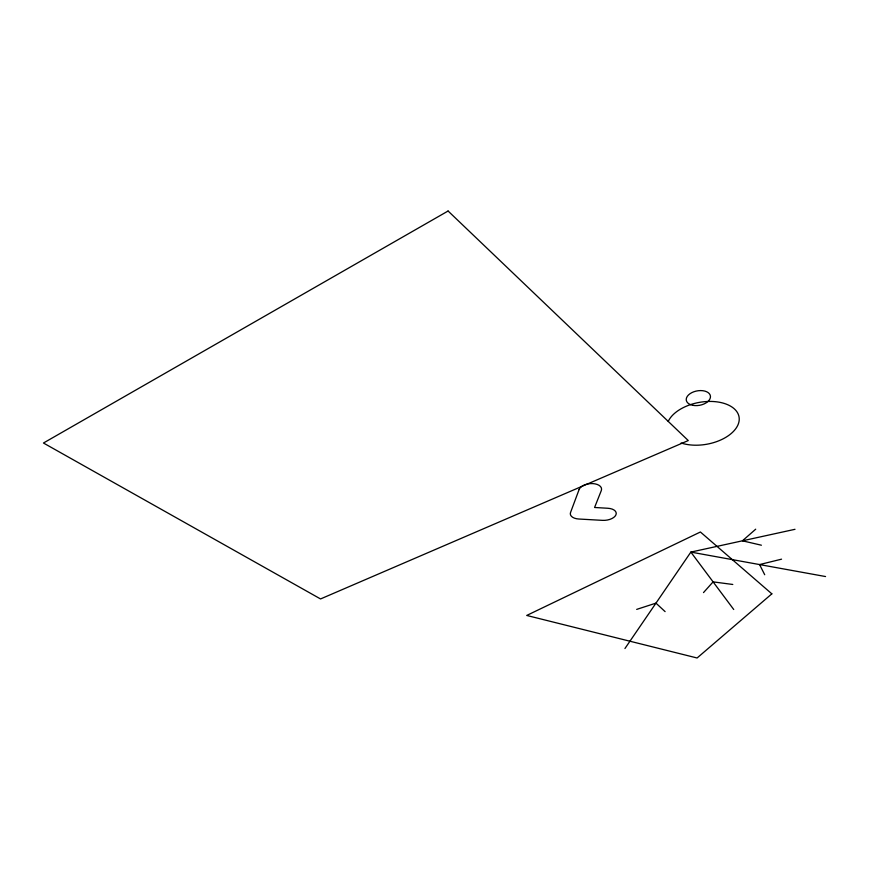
<?xml version="1.0" encoding="UTF-8"?>
<svg xmlns="http://www.w3.org/2000/svg" width="869" height="869" viewBox="0 0 869 869"><rect width="100%" height="100%" fill="white"/><g stroke="black" fill="none" stroke-linecap="round" stroke-linejoin="round"><path stroke-width="1.3" d="M624.941 648.524L690.855 552.097L795.005 529.308M703.499 592.593L713.091 581.872L732.784 584.468M755.704 529.188L742.43 540.811L761.396 545.211M636.684 609.397L655.965 603.129L665.1 611.613M781.557 559.169L759.56 564.568L764.709 574.735M825.55 576.549L690.855 552.097L733.729 609.495M668.239 421.389A36.596 21.258 -10.1 0 1 717.305 401.912A36.596 21.258 -10.1 0 1 734.305 430.481A36.596 21.258 -10.1 0 1 681.1 442.984M579.134 489.475L570.542 512.493A11.08 6.018 -5.8 0 0 578.83 519.021L602.532 520.357A11.091 5.985 -6.4 0 0 615.904 514.926A11.091 5.985 -6.4 0 0 607.898 508.267L594.581 507.485L601.294 490.583A11.395 6.344 -6.2 0 0 592.701 483.588A11.395 6.344 -6.2 0 0 579.134 489.475M771.846 593.842L697.101 657.985L526.712 615.448L700.403 532.002L771.846 593.842M448.089 211.015L43.45 443.016L320.542 598.947L688.27 440.561L448.089 211.015M692.789 405.312A12.253 7.31 -10.4 0 0 710.462 396.329A12.253 7.31 -10.4 0 0 691.8 392.647A12.253 7.31 -10.4 0 0 692.789 405.312"/></g></svg>
